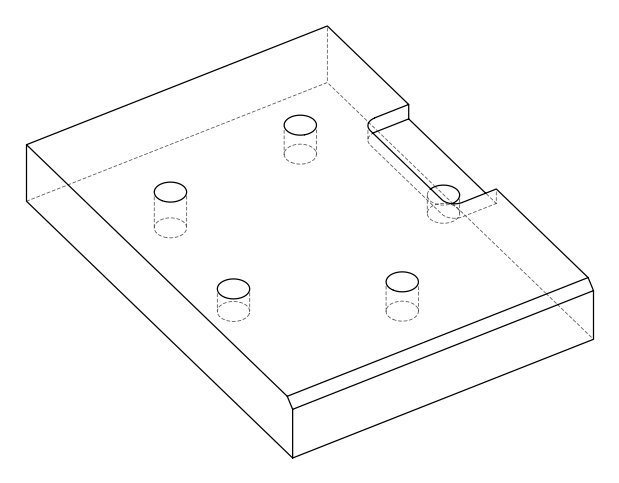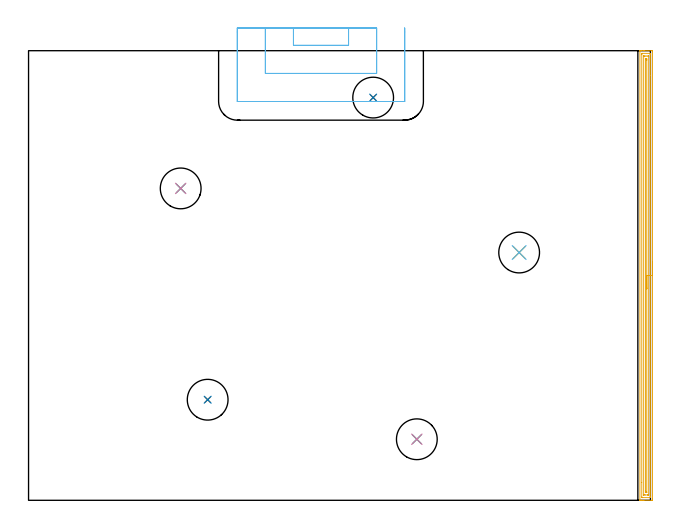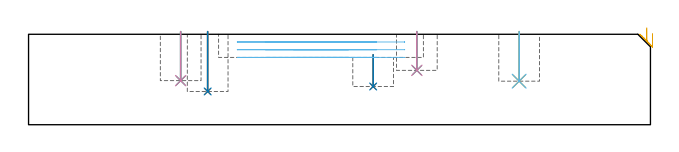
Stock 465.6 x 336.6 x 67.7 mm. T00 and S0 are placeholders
(PLAN: 12 operations, 11 tool changes, 17.2 min)
(1 INDEXABLE_INSERT_DRILL_BLIND_HOLE_FROM_SOLID | STEP1POCKET | NXT0302_010 | 0.18 min | 12690 mm3)
(2 DRILL_TO_ENLARGE_BLIND_HOLE | STEP1POCKET | UGT0301_381 | 0.18 min | 18549 mm3)
(3 INDEXABLE_INSERT_DRILL_BLIND_HOLE_FROM_SOLID_1 | STEP1POCKET_1 | NXT0302_010 | 0.12 min | 7980 mm3)
(4 DRILL_TO_ENLARGE_BLIND_HOLE_1 | STEP1POCKET_1 | UGT0301_381 | 0.12 min | 11726 mm3)
(5 INDEXABLE_INSERT_DRILL_BLIND_HOLE_FROM_SOLID_2 | STEP1POCKET_2 | NXT0302_010 | 0.15 min | 10395 mm3)
(6 DRILL_TO_ENLARGE_BLIND_HOLE_2 | STEP1POCKET_2 | UGT0301_381 | 0.15 min | 15226 mm3)
(7 INDEXABLE_INSERT_DRILL_BLIND_HOLE_FROM_SOLID_3 | STEP1POCKET_3 | NXT0302_010 | 0.1 min | 11586 mm3)
(8 DRILL_TO_ENLARGE_BLIND_HOLE_3 | STEP1POCKET_3 | UGT0301_381 | 0.1 min | 16952 mm3)
(9 INDEXABLE_INSERT_DRILL_BLIND_HOLE_FROM_SOLID_4 | STEP1POCKET_4 | NXT0302_010 | 0.15 min | 10273 mm3)
(10 DRILL_TO_ENLARGE_BLIND_HOLE_4 | STEP1POCKET_4 | UGT0301_381 | 0.15 min | 15055 mm3)
(11 AREA_MILL | FG_CHAMFER_SURFACE | UGT0205_001 | 10.96 min | 14863 mm3)
(12 MILL_SLOT | SLOT_PARTIAL_RECTANGULAR | UGT0201_006 | Follow Part, ap 7, ae 75% | 4.85 min | 123818 mm3)
(TOOL NXT0302_010 | Index. Insert Drill 19.5mm [880-D1950L25-05] | D19.5 PA176 FL98 Z2)
(TOOL UGT0301_381 | Twist Drill Flat Bottom 30.5 mm | D30.5 PA180 FL175 Z2)
(TOOL UGT0205_001 | Chamfer Mill 20 x 3 x 45 deg. | D20 FL50 Z2)
(TOOL UGT0201_006 | End Mill 28 mm | D28 FL25 Z2)
(OP 1 INDEXABLE_INSERT_DRILL_BLIND_HOLE_FROM_SOLID)
G17 G21 G94 G90
T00 M6
G54
G17 G0 G90 X134.1 Y75.3 S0 M3
G43 Z77.7 H1
G94 G81 G98 Z24.9 F250. R69.7
G80
M5
M2
(OP 2 DRILL_TO_ENLARGE_BLIND_HOLE)
G17 G21 G94 G90
T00 M6
G54
G17 G0 G90 X134.1 Y75.3 S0 M3
G43 Z77.7 H0
G94 G81 G98 Z24.9 F250. R69.7
G80
M5
M2
(OP 3 INDEXABLE_INSERT_DRILL_BLIND_HOLE_FROM_SOLID_1)
G17 G21 G94 G90
T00 M6
G54
G17 G0 G90 X290.7 Y45.7 S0 M3
G43 Z77.7 H1
G94 G81 G98 Z40.7 F250. R69.7
G80
M5
M2
(OP 4 DRILL_TO_ENLARGE_BLIND_HOLE_1)
G17 G21 G94 G90
T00 M6
G54
G17 G0 G90 X290.7 Y45.7 S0 M3
G43 Z77.7 H0
G94 G81 G98 Z40.7 F250. R69.7
G80
M5
M2
(OP 5 INDEXABLE_INSERT_DRILL_BLIND_HOLE_FROM_SOLID_2)
G17 G21 G94 G90
T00 M6
G54
G17 G0 G90 X367.3 Y185.5 S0 M3
G43 Z77.7 H1
G94 G81 G98 Z32.6 F250. R69.7
G80
M5
M2
(OP 6 DRILL_TO_ENLARGE_BLIND_HOLE_2)
G17 G21 G94 G90
T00 M6
G54
G17 G0 G90 X367.3 Y185.5 S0 M3
G43 Z77.7 H0
G94 G81 G98 Z32.6 F250. R69.7
G80
M5
M2
(OP 7 INDEXABLE_INSERT_DRILL_BLIND_HOLE_FROM_SOLID_3)
G17 G21 G94 G90
T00 M6
G54
G17 G0 G90 X258. Y301.5 S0 M3
G43 Z77.7 H1
G94 G81 G98 Z28.6 F250. R52.4
G80
M5
M2
(OP 8 DRILL_TO_ENLARGE_BLIND_HOLE_3)
G17 G21 G94 G90
T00 M6
G54
G17 G0 G90 X258. Y301.5 S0 M3
G43 Z77.7 H0
G94 G81 G98 Z28.6 F250. R52.4
G80
M5
M2
(OP 9 INDEXABLE_INSERT_DRILL_BLIND_HOLE_FROM_SOLID_4)
G17 G21 G94 G90
T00 M6
G54
G17 G0 G90 X113.9 Y233.5 S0 M3
G43 Z77.7 H1
G94 G81 G98 Z33. F250. R69.7
G80
M5
M2
(OP 10 DRILL_TO_ENLARGE_BLIND_HOLE_4)
G17 G21 G94 G90
T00 M6
G54
G17 G0 G90 X113.9 Y233.5 S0 M3
G43 Z77.7 H0
G94 G81 G98 Z33. F250. R69.7
G80
M5
M2
(OP 11 AREA_MILL)
G17 G21 G94 G90
T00 M6
G54
G17 G0 G90 X467.1 Y178.3 S1061 M3
G43 Z77.7 H0
Z68.3
G94 G1 Y178.262 Z67.428 F250.
Y178.148 Z66.564
Y177.959 Z65.712
Y177.697 Z64.88
Y177.363 Z64.074
Y176.96 Z63.3
Y176.492 Z62.564
Y175.96 Z61.872
Y175.371 Z61.229
Y174.728 Z60.64
Y174.036 Z60.108
Y173.3 Z59.64
Y172.526 Z59.237
Y171.72 Z58.903
Y170.888 Z58.641
Y170.036 Z58.452
Y169.172 Z58.338
Y168.3 Z58.3
Y1.182
X467.099 Y0.63 Z58.301
X467.097 Y0.291 Z58.302
X467.094 Y0.01 Z58.304
X466.766 Y0. Z58.632
X460.654 Z64.741
X459.265 Z66.131
X458.908 Z66.487
X457.974 Z67.425
X457.837 Z67.555
X457.776 Z67.615
X457.703 Y0.01 Z67.688
X457.7 Y0.183 Z67.7
Y336.417
X457.702 Y336.59 Z67.689
X457.835 Y336.597 Z67.558
X457.974 Y336.6 Z67.425
X458.192 Z67.208
X458.908 Z66.487
X460.139 Z65.258
X460.654 Z64.741
X461.269 Z64.126
X466.766 Z58.632
X467.027 Y336.596 Z58.371
X467.092 Y336.59 Z58.305
X467.099 Y336.522 Z58.299
X467.1 Y335.97 Z58.3
Y168.3
X465.686 Z59.714
X465.685 Y2.631 Z59.715
X465.683 Y2.419 Z59.717
X465.679 Y2.079 Z59.721
X465.668 Y2.01 Z59.732
X465.565 Y2.005 Z59.835
X465.427 Y2.001 Z59.973
X459.781 Y2. Z65.619
X459.315 Y2.001 Z66.085
X459.161 Y2.007 Z66.239
X459.131 Y2.009 Z66.269
X459.121 Y2.062 Z66.279
X459.117 Y2.204 Z66.283
X459.115 Y2.419 Z66.285
X459.114 Y13.42 Z66.286
X459.115 Y333.969 Z66.285
X459.117 Y334.181 Z66.283
X459.121 Y334.521 Z66.279
X459.132 Y334.59 Z66.268
X459.236 Y334.595 Z66.164
X459.373 Y334.599 Z66.027
X465.019 Y334.6 Z60.381
X465.485 Y334.599 Z59.915
X465.639 Y334.593 Z59.761
X465.669 Y334.591 Z59.731
X465.679 Y334.538 Z59.721
X465.683 Y334.395 Z59.717
X465.685 Y334.181 Z59.715
X465.686 Y318.011 Z59.714
Y168.3
X464.272 Z61.128
X464.271 Y4.207 Z61.129
X464.27 Y4.081 Z61.13
X464.268 Y4.037 Z61.132
X464.265 Y4.011 Z61.135
X464.247 Y4.009 Z61.153
X464.146 Y4.005 Z61.254
X463.475 Y4. Z61.925
X463.273 Z62.127
X461.729 Z63.671
X460.856 Y4.001 Z64.544
X460.654 Y4.003 Z64.746
X460.587 Y4.006 Z64.813
X460.539 Y4.01 Z64.861
X460.535 Y4.08 Z64.865
X460.531 Y4.207 Z64.869
X460.529 Y4.335 Z64.871
Y332.393
X460.53 Y332.519 Z64.87
X460.533 Y332.563 Z64.867
X460.535 Y332.589 Z64.865
X460.553 Y332.591 Z64.847
X460.654 Y332.594 Z64.746
X461.325 Y332.6 Z64.075
X461.527 Z63.873
X463.071 Z62.329
X463.944 Z61.456
X464.146 Y332.597 Z61.254
X464.213 Y332.594 Z61.187
X464.261 Y332.59 Z61.139
X464.265 Y332.52 Z61.135
X464.269 Y332.393 Z61.131
X464.271 Y332.265 Z61.129
X464.272 Y168.3 Z61.128
X462.857 Z62.543
Y6.141
X462.854 Y6.058 Z62.546
X462.851 Y6.016 Z62.549
X462.833 Y6.01 Z62.567
X462.396 Y6. Z63.004
X461.973 Y6.01 Z63.427
X461.95 Y6.15 Z63.45
X461.945 Y6.462 Z63.455
X461.943 Y6.89 Z63.457
Y7.358
X461.944 Y330.459 Z63.456
X461.946 Y330.542 Z63.454
X461.949 Y330.584 Z63.451
X461.967 Y330.59 Z63.433
X462.404 Y330.6 Z62.996
X462.827 Y330.59 Z62.573
X462.85 Y330.45 Z62.55
X462.855 Y330.138 Z62.545
X462.857 Y329.71 Z62.543
Y329.242
Y168.3
Y167.428 Z62.581
Y166.564 Z62.695
Y165.712 Z62.883
Y164.88 Z63.146
Y164.074 Z63.48
Y163.3 Z63.882
Y162.564 Z64.351
Y161.872 Z64.882
Y161.229 Z65.472
Y160.64 Z66.115
Y160.108 Z66.807
Y159.64 Z67.543
Y159.237 Z68.316
Y158.903 Z69.122
Y158.641 Z69.954
Y158.452 Z70.806
Y158.338 Z71.671
Y158.3 Z72.543
G0 Z77.7
M5
M2
(OP 12 MILL_SLOT)
G17 G21 G94 G90
T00 M6
G54
G17 G0 G90 X198.3 Y353.6 S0 M3
G43 Z77.7 H0
Z61.933
G94 G1 Y350.6 F250.
Y340.6 F500.
X239.6
Y350.6
Y353.6 F250.
X177.3
Y350.6
Y319.6 F500.
X260.6
Y350.6
Y353.6 F250.
X156.3
Y350.6
Y298.7 F500.
X156.305 Y298.645
X156.345 Y298.605
X156.4 Y298.6
X281.5
X281.555 Y298.605
X281.595 Y298.645
X281.6 Y298.7
Y350.6
Y353.6 F250.
G0 X198.3 Z56.167
G1 Y350.6
Y340.6 F500.
X239.6
Y350.6
Y353.6 F250.
X177.3
Y350.6
Y319.6 F500.
X260.6
Y350.6
Y353.6 F250.
X156.3
Y350.6
Y298.7 F500.
X156.305 Y298.645
X156.345 Y298.605
X156.4 Y298.6
X281.5
X281.555 Y298.605
X281.595 Y298.645
X281.6 Y298.7
Y350.6
Y353.6 F250.
G0 X198.3 Z50.4
G1 Y350.6
Y340.6 F500.
X239.6
Y350.6
Y353.6 F250.
X177.3
Y350.6
Y319.6 F500.
X260.6
Y350.6
Y353.6 F250.
X156.3
Y350.6
Y298.7 F500.
X156.305 Y298.645
X156.345 Y298.605
X156.4 Y298.6
X281.5
X281.555 Y298.605
X281.595 Y298.645
X281.6 Y298.7
Y350.6
Y353.6 F250.
G0 Z77.7
M5
M2
